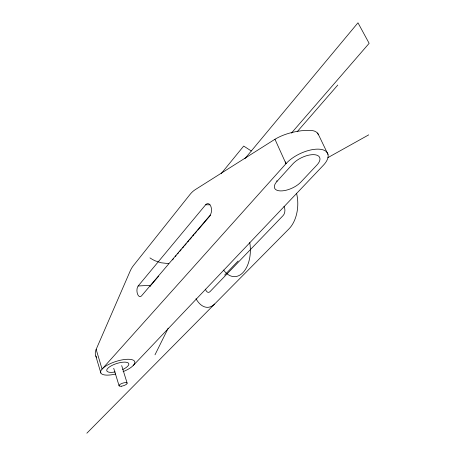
<?xml version="1.0" encoding="UTF-8"?>
<svg xmlns="http://www.w3.org/2000/svg" width="456" height="456" viewBox="0 0 456 456"><rect width="100%" height="100%" fill="white"/><g stroke="black" fill="none" stroke-linecap="round" stroke-linejoin="round"><path stroke-width="0.68" d="M318.396 134.805C316.059 128.632 306.877 130.69 301.655 130.718C292.359 131.892 283.051 134.423 274.962 139.262L195.271 189.639A38.771 22.144 89.6 0 0 189.935 194.552L133.46 265.534A34.679 17.733 86.6 0 0 129.983 271.485L96.159 349.382C95.03 351.861 94.757 355.07 96.592 357.293M154.994 354.819L168.196 328.189M221.188 173.616L243.692 146.057L251.29 150.993M205.645 204.772A6.532 3.762 -89.6 0 1 210.889 206.431A6.532 3.762 -89.6 0 1 209.868 215.534L141.497 295.904A5.74 2.913 86.8 0 1 137.438 293.789A5.74 2.913 86.8 0 1 138.174 285.98L205.645 204.772L209.954 204.812M244.918 158.654L357.977 22.8L369.143 43.331L291.378 133.135M158.688 276.119L150.879 285.291L138.174 285.98M172.471 259.931L173.388 258.848M175.224 256.694L176.141 255.611M177.521 253.992L178.439 252.915M179.818 251.296L181.197 249.677M182.577 248.058L183.95 246.439M184.874 245.362L186.247 243.743M187.627 242.125L189.006 240.506M189.924 239.423L191.759 237.268M192.683 236.185L194.056 234.566M194.98 233.489L196.815 231.329M197.733 230.251L210.598 215.141M297.164 131.738L337.788 85.05M276.963 181.42L292.752 163.978A16.262 7.513 -25.4 0 1 313.91 154.658A16.262 7.513 -25.4 0 1 316.886 165.055L300.84 182.121A15.806 7.182 -24.6 0 1 280.469 190.91A15.806 7.182 -24.6 0 1 276.963 181.42L276.849 180.701M133.203 365.53L323.287 165.346A25.143 11.617 -25.5 0 0 318.801 149.158A25.143 11.617 -25.5 0 0 285.992 163.675L102.07 369.098L96.159 349.382M224.626 275.082L238.129 260.997M86.857 433.2L288.961 228.883A29.418 18.958 -88.7 0 0 296.537 193.253M327.853 157.651L368.716 134.862M168.703 263.619L161.196 262.787L155.371 260.889A24.681 17.733 38.9 0 1 149.961 257.891M317.678 132.952L328.007 154.459M274.962 139.262L285.992 163.675L285.433 161.846M121.689 365.592L127.127 383.063M113.732 368.3L119.096 385.81M95.794 355.999L100.867 373.019M115.636 374.023A17.887 6.013 -17.9 0 1 102.72 368.425A17.887 6.013 -17.9 0 1 130.906 359.459A17.887 6.013 -17.9 0 1 123.08 371.657M115.146 371.942A11.571 3.893 -17.9 0 1 108.243 367.889A11.571 3.893 -17.9 0 1 125.913 362.195A11.571 3.893 -17.9 0 1 122.675 369.52M249.734 242.535A27.28 16.422 88.5 0 1 243.037 272.523A27.28 16.422 88.5 0 1 223.6 270.066M283.985 206.42A6.145 3.979 -89.1 0 1 283.136 215.534L209.982 291.669A5.438 3.124 86.6 0 1 205.456 289.161M214.611 304.021A26.015 14.923 86.9 0 1 195.994 298.697M150.104 286.681A5.683 2.958 86.8 0 1 150.275 286.265M121.239 386.221A4.247 1.345 -18 0 0 127.167 383.194A4.247 1.345 -18 0 0 120.925 383.872A4.247 1.345 -18 0 0 121.239 386.221"/></g></svg>
